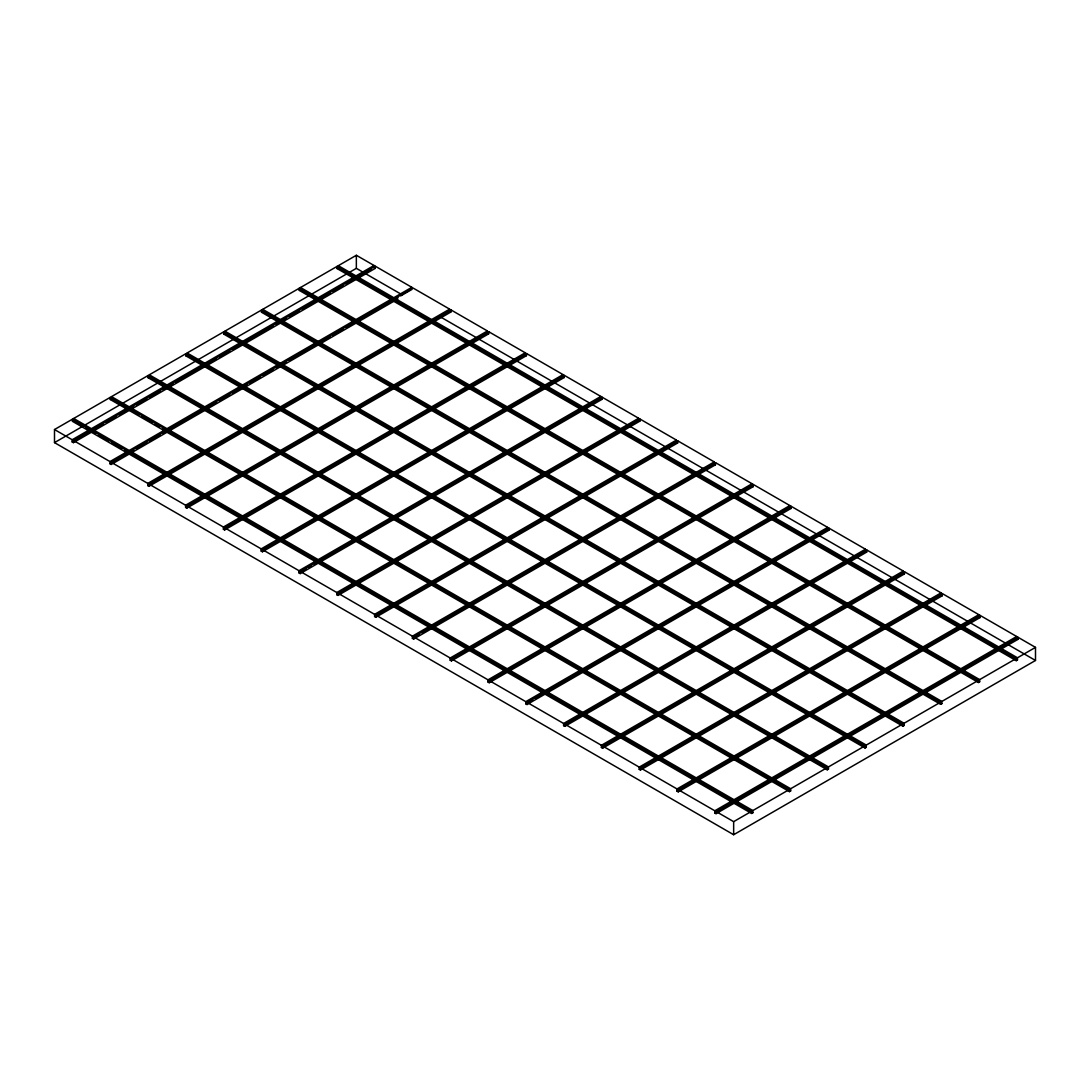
<?xml version="1.0" encoding="UTF-8"?>
<svg xmlns="http://www.w3.org/2000/svg" width="1090" height="1090" viewBox="0 0 1090 1090"><rect width="100%" height="100%" fill="white"/><g stroke="black" fill="none" stroke-linecap="round" stroke-linejoin="round"><path stroke-width="1.5" d="M54.5 429.542L72.471 419.173L90.157 429.378L90.157 431.558L72.185 441.941L72.185 439.76L54.5 429.542L54.5 442.622L733.652 834.722L1035.5 660.458L1035.5 647.378L1017.897 637.214L999.857 647.624L999.857 649.804L1017.474 659.968L1017.474 657.788L1035.5 647.378M82.54 425.74L73.698 420.645L73.698 418.465L110.281 397.346L127.966 407.551L127.966 409.731L119.178 414.8M133.58 406.488L129.192 409.022L111.507 398.817L111.507 396.637L148.077 375.519L165.762 385.724L165.762 387.904L148.077 377.699L148.077 375.519M166.988 387.195L149.303 376.99L149.303 374.81L185.886 353.691L203.558 363.91L203.558 366.077L175.763 382.127M216.488 358.624L204.784 365.368L187.112 355.163L187.112 352.983L223.682 331.864L241.367 342.083L241.367 344.263L232.592 349.331M273.317 325.815L242.593 343.554L224.908 333.336L224.908 331.156L261.491 310.05L279.163 320.256L279.163 322.436L261.491 312.217L261.491 310.05M280.389 321.727L262.717 311.522L262.717 309.342L299.287 288.223L316.972 298.428L316.972 300.608L299.287 290.403L299.287 288.223M318.198 299.9L300.513 289.695L300.513 287.515L337.083 266.396L354.768 276.601L354.768 278.781L337.083 268.576L337.083 266.396M355.994 278.073L338.309 267.868L338.309 265.688L356.348 255.278L374.034 265.483L374.034 267.663L375.26 268.372L375.26 266.192L357.22 276.601L357.22 278.781L393.803 299.9M72.471 419.173L72.471 421.353L73.698 420.645M110.281 397.346L110.281 399.526L111.507 398.817M148.077 377.699L149.303 376.99M185.886 353.691L185.886 355.871L187.112 355.163M223.682 331.864L223.682 334.044L224.908 333.336M261.491 312.217L262.717 311.522M299.287 290.403L300.513 289.695M337.083 268.576L338.309 267.868M54.5 442.622L356.348 268.344L402.019 294.709M72.185 439.76L90.157 429.378M73.698 418.465L91.383 428.67L127.966 407.551M111.507 396.637L129.192 406.843L165.762 385.724M149.303 374.81L166.988 385.015L203.558 363.91M187.112 352.983L204.784 363.202L241.367 342.083M224.908 331.156L242.593 341.374L279.163 320.256M262.717 309.342L280.389 319.547L316.972 298.428M300.513 287.515L318.198 297.72L354.768 276.601M338.309 265.688L355.994 275.893L374.034 265.483M73.412 440.469L91.383 430.087L127.966 451.206L127.966 453.385L109.981 463.754L109.981 461.574L73.412 440.469L73.412 442.635L72.185 441.941M95.539 433.248L92.609 431.558L92.609 429.378L129.192 408.26L165.762 429.378L165.762 431.558L129.192 410.44L129.192 406.843M139.193 414.8L130.418 409.731L130.418 407.551L166.988 386.432L203.558 407.551L203.558 409.731L162.832 433.248M216.488 402.264L204.784 409.022L168.214 387.904L168.214 385.724L204.784 364.619L241.367 385.724L241.367 387.904L232.592 392.972M246.98 384.661L242.593 387.195L206.01 366.077L206.01 363.91L242.593 342.791L279.163 363.91L279.163 366.077L242.593 344.971L242.593 341.374M280.389 365.368L243.819 344.263L243.819 342.083L280.389 320.964L316.972 342.083L316.972 344.263L289.177 360.3M329.902 336.796L318.198 343.554L281.615 322.436L281.615 320.256L318.198 299.137L354.768 320.256L354.768 322.436L318.198 301.317L318.198 297.72M355.994 321.727L319.425 300.608L319.425 298.428L355.994 277.31L392.577 298.428L392.577 300.608L355.994 279.49L355.994 275.893M103.087 424.092L91.383 430.85L85.483 427.444M106.016 422.402L116.262 416.489M136.495 404.799L146.741 398.885M149.671 397.196L159.903 391.283M162.832 389.593L172.847 383.816M219.417 356.934L229.663 351.021M276.247 324.125L286.248 318.348M289.177 316.659L299.409 310.745M302.339 309.056L329.902 293.142M332.832 291.452L343.064 285.539M345.993 283.85L371.254 269.271M73.412 442.635L375.26 268.372M109.981 461.574L127.966 451.206M92.609 429.378L129.192 450.497L165.762 429.378M130.418 407.551L166.988 428.67L203.558 407.551M168.214 385.724L204.784 406.843L241.367 385.724M206.01 363.91L242.593 385.015L279.163 363.91M243.819 342.083L280.389 363.202L316.972 342.083M281.615 320.256L318.198 341.374L354.768 320.256M319.425 298.428L355.994 319.547L392.577 298.428M357.22 276.601L393.803 297.72L411.829 287.31L411.829 289.49L400.739 295.894M109.981 463.754L111.207 464.463L111.207 462.283L129.192 451.914L165.762 473.033L165.762 475.213L129.192 454.094L129.192 450.497M166.988 474.504L130.418 453.385L130.418 451.206L166.988 430.087L203.558 451.206L203.558 453.385L166.988 432.267L166.988 428.67M204.784 452.677L168.214 431.558L168.214 429.378L204.784 408.26L241.367 429.378L241.367 431.558L204.784 410.44L204.784 406.843M242.593 430.85L206.01 409.731L206.01 407.551L242.593 386.432L279.163 407.551L279.163 409.731L242.593 388.612L242.593 385.015M280.389 409.022L243.819 387.904L243.819 385.724L280.389 364.619L316.972 385.724L316.972 387.904L280.389 366.785L280.389 363.202M318.198 387.195L281.615 366.077L281.615 363.91L318.198 342.791L354.768 363.91L354.768 366.077L318.198 344.971L318.198 341.374M355.994 365.368L319.425 344.263L319.425 342.083L355.994 320.964L392.577 342.083L392.577 344.263L355.994 323.144L355.994 319.547M393.803 343.554L357.22 322.436L357.22 320.256L393.803 299.137L430.373 320.256L430.373 322.436L393.803 301.317L393.803 297.72M431.599 321.727L395.03 300.608L395.03 298.428L413.056 288.019L449.639 309.138L449.639 311.318L147.79 485.581L147.79 483.401L111.207 462.283M133.58 450.143L129.192 452.677L124.791 450.143M136.495 448.453L146.741 442.54M149.671 440.851L159.903 434.937M219.417 400.575L229.663 394.662M249.91 382.971L260.142 377.058M263.072 375.369L273.317 369.456M276.247 367.766L286.248 361.989M332.832 335.107L343.064 329.194M345.993 327.504L397.959 297.502M111.207 464.463L397.796 299.001M147.79 483.401L165.762 473.033M130.418 451.206L166.988 472.324L203.558 451.206M168.214 429.378L204.784 450.497L241.367 429.378M206.01 407.551L242.593 428.67L279.163 407.551M243.819 385.724L280.389 406.843L316.972 385.724M281.615 363.91L318.198 385.015L354.768 363.91M319.425 342.083L355.994 363.202L392.577 342.083M357.22 320.256L393.803 341.374L430.373 320.256M395.03 298.428L431.599 319.547L449.639 309.138M149.017 484.11L166.988 473.741L203.558 494.846L203.558 497.026L185.586 507.409L185.586 505.229L149.017 484.11L149.017 486.29L147.79 485.581M507.204 365.368L470.635 344.263L470.635 342.083L488.661 331.673L488.661 333.853L487.434 333.145L204.784 496.318L168.214 475.213L168.214 473.033L204.784 451.914L241.367 473.033L241.367 475.213L204.784 454.094L204.784 450.497M242.593 474.504L206.01 453.385L206.01 451.206L242.593 430.087L279.163 451.206L279.163 453.385L242.593 432.267L242.593 428.67M280.389 452.677L243.819 431.558L243.819 429.378L280.389 408.26L316.972 429.378L316.972 431.558L280.389 410.44L280.389 406.843M318.198 430.85L281.615 409.731L281.615 407.551L318.198 386.432L354.768 407.551L354.768 409.731L318.198 388.612L318.198 385.015M355.994 409.022L319.425 387.904L319.425 385.724L355.994 364.619L392.577 385.724L392.577 387.904L355.994 366.785L355.994 363.202M393.803 387.195L357.22 366.077L357.22 363.91L393.803 342.791L430.373 363.91L430.373 366.077L393.803 344.971L393.803 341.374M431.599 365.368L395.03 344.263L395.03 342.083L431.599 320.964L468.182 342.083L468.182 344.263L431.599 323.144L431.599 319.547M469.409 343.554L432.825 322.436L432.825 320.256L450.865 309.846L487.434 330.965L487.434 333.145M149.017 486.29L450.865 312.026L450.865 309.846M185.586 505.229L203.558 494.846M168.214 473.033L204.784 494.151L241.367 473.033M206.01 451.206L242.593 472.324L279.163 451.206M243.819 429.378L280.389 450.497L316.972 429.378M281.615 407.551L318.198 428.67L354.768 407.551M319.425 385.724L355.994 406.843L392.577 385.724M357.22 363.91L393.803 385.015L430.373 363.91M395.03 342.083L431.599 363.202L468.182 342.083M432.825 320.256L469.409 341.374L487.434 330.965M186.812 505.937L204.784 495.555L241.367 516.674L241.367 518.854L223.396 529.236L223.396 527.056L186.812 505.937L186.812 508.117L185.586 507.409M545.014 387.195L508.431 366.077L508.431 363.91L526.47 353.487L526.47 355.667L525.244 354.959L242.593 518.145L206.01 497.026L206.01 494.846L242.593 473.741L279.163 494.846L279.163 497.026L242.593 475.908L242.593 472.324M280.389 496.318L243.819 475.213L243.819 473.033L280.389 451.914L316.972 473.033L316.972 475.213L280.389 454.094L280.389 450.497M318.198 474.504L281.615 453.385L281.615 451.206L318.198 430.087L354.768 451.206L354.768 453.385L318.198 432.267L318.198 428.67M355.994 452.677L319.425 431.558L319.425 429.378L355.994 408.26L392.577 429.378L392.577 431.558L355.994 410.44L355.994 406.843M393.803 430.85L357.22 409.731L357.22 407.551L393.803 386.432L430.373 407.551L430.373 409.731L393.803 388.612L393.803 385.015M431.599 409.022L395.03 387.904L395.03 385.724L431.599 364.619L468.182 385.724L468.182 387.904L431.599 366.785L431.599 363.202M469.409 387.195L432.825 366.077L432.825 363.91L469.409 342.791L505.978 363.91L505.978 366.077L469.409 344.971L469.409 341.374M186.812 508.117L488.661 333.853M223.396 527.056L241.367 516.674M206.01 494.846L242.593 515.965L279.163 494.846M243.819 473.033L280.389 494.151L316.972 473.033M281.615 451.206L318.198 472.324L354.768 451.206M319.425 429.378L355.994 450.497L392.577 429.378M357.22 407.551L393.803 428.67L430.373 407.551M395.03 385.724L431.599 406.843L468.182 385.724M432.825 363.91L469.409 385.015L505.978 363.91M470.635 342.083L507.204 363.202L525.244 352.792L525.244 354.959M223.396 529.236L224.622 529.944L224.622 527.764L242.593 517.382L279.163 538.501L279.163 540.681L242.593 519.562L242.593 515.965M280.389 539.972L243.819 518.854L243.819 516.674L280.389 495.555L316.972 516.674L316.972 518.854L280.389 497.735L280.389 494.151M318.198 518.145L281.615 497.026L281.615 494.846L318.198 473.741L354.768 494.846L354.768 497.026L318.198 475.908L318.198 472.324M355.994 496.318L319.425 475.213L319.425 473.033L355.994 451.914L392.577 473.033L392.577 475.213L355.994 454.094L355.994 450.497M393.803 474.504L357.22 453.385L357.22 451.206L393.803 430.087L430.373 451.206L430.373 453.385L393.803 432.267L393.803 428.67M431.599 452.677L395.03 431.558L395.03 429.378L431.599 408.26L468.182 429.378L468.182 431.558L431.599 410.44L431.599 406.843M469.409 430.85L432.825 409.731L432.825 407.551L469.409 386.432L505.978 407.551L505.978 409.731L469.409 388.612L469.409 385.015M507.204 409.022L470.635 387.904L470.635 385.724L507.204 364.619L543.787 385.724L543.787 387.904L507.204 366.785L507.204 363.202M224.622 529.944L526.47 355.667M224.622 527.764L261.191 548.883L279.163 538.501M243.819 516.674L280.389 537.792L316.972 516.674M281.615 494.846L318.198 515.965L354.768 494.846M319.425 473.033L355.994 494.151L392.577 473.033M357.22 451.206L393.803 472.324L430.373 451.206M395.03 429.378L431.599 450.497L468.182 429.378M432.825 407.551L469.409 428.67L505.978 407.551M470.635 385.724L507.204 406.843L543.787 385.724M508.431 363.91L545.014 385.015L563.039 374.606L563.039 376.786L261.191 551.063L261.191 548.883M261.191 551.063L262.418 551.772L262.418 549.592L280.389 539.209L316.972 560.328L316.972 562.508L280.389 541.389L280.389 537.792M318.198 561.8L281.615 540.681L281.615 538.501L318.198 517.382L354.768 538.501L354.768 540.681L318.198 519.562L318.198 515.965M355.994 539.972L319.425 518.854L319.425 516.674L355.994 495.555L392.577 516.674L392.577 518.854L355.994 497.735L355.994 494.151M393.803 518.145L357.22 497.026L357.22 494.846L393.803 473.741L430.373 494.846L430.373 497.026L393.803 475.908L393.803 472.324M431.599 496.318L395.03 475.213L395.03 473.033L431.599 451.914L468.182 473.033L468.182 475.213L431.599 454.094L431.599 450.497M469.409 474.504L432.825 453.385L432.825 451.206L469.409 430.087L505.978 451.206L505.978 453.385L469.409 432.267L469.409 428.67M507.204 452.677L470.635 431.558L470.635 429.378L507.204 408.26L543.787 429.378L543.787 431.558L507.204 410.44L507.204 406.843M545.014 430.85L508.431 409.731L508.431 407.551L545.014 386.432L581.583 407.551L581.583 409.731L545.014 388.612L545.014 385.015M582.809 409.022L546.24 387.904L546.24 385.724L564.266 375.314L600.835 396.433L600.835 398.613L314.206 564.102M262.418 551.772L564.266 377.494L564.266 375.314M262.418 549.592L299.001 570.71L316.972 560.328M281.615 538.501L318.198 559.62L354.768 538.501M319.425 516.674L355.994 537.792L392.577 516.674M357.22 494.846L393.803 515.965L430.373 494.846M395.03 473.033L431.599 494.151L468.182 473.033M432.825 451.206L469.409 472.324L505.978 451.206M470.635 429.378L507.204 450.497L543.787 429.378M508.431 407.551L545.014 428.67L581.583 407.551M546.24 385.724L582.809 406.843L600.835 396.433M300.227 571.419L318.198 561.037L354.768 582.155L354.768 584.335L336.796 594.704L336.796 592.524L300.227 571.419L300.227 573.585L299.001 572.877L299.001 570.71M658.415 452.677L621.845 431.558L621.845 429.378L639.871 418.969L639.871 421.149L638.645 420.44L355.994 583.627L319.425 562.508L319.425 560.328L355.994 539.209L392.577 560.328L392.577 562.508L355.994 541.389L355.994 537.792M393.803 561.8L357.22 540.681L357.22 538.501L393.803 517.382L430.373 538.501L430.373 540.681L393.803 519.562L393.803 515.965M431.599 539.972L395.03 518.854L395.03 516.674L431.599 495.555L468.182 516.674L468.182 518.854L431.599 497.735L431.599 494.151M469.409 518.145L432.825 497.026L432.825 494.846L469.409 473.741L505.978 494.846L505.978 497.026L469.409 475.908L469.409 472.324M507.204 496.318L470.635 475.213L470.635 473.033L507.204 451.914L543.787 473.033L543.787 475.213L507.204 454.094L507.204 450.497M545.014 474.504L508.431 453.385L508.431 451.206L545.014 430.087L581.583 451.206L581.583 453.385L545.014 432.267L545.014 428.67M582.809 452.677L546.24 431.558L546.24 429.378L582.809 408.26L619.393 429.378L619.393 431.558L582.809 410.44L582.809 406.843M620.619 430.85L584.036 409.731L584.036 407.551L602.062 397.142L638.645 418.26L638.645 420.44M299.001 572.877L305.909 568.898M308.674 567.291L311.44 565.696M300.227 573.585L602.062 399.322L602.062 397.142M336.796 592.524L354.768 582.155M319.425 560.328L355.994 581.447L392.577 560.328M357.22 538.501L393.803 559.62L430.373 538.501M395.03 516.674L431.599 537.792L468.182 516.674M432.825 494.846L469.409 515.965L505.978 494.846M470.635 473.033L507.204 494.151L543.787 473.033M508.431 451.206L545.014 472.324L581.583 451.206M546.24 429.378L582.809 450.497L619.393 429.378M584.036 407.551L620.619 428.67L638.645 418.26M336.796 594.704L338.023 595.413L338.023 593.232L355.994 582.864L392.577 603.983L392.577 606.149L355.994 585.044L355.994 581.447M393.803 605.441L357.22 584.335L357.22 582.155L393.803 561.037L430.373 582.155L430.373 584.335L393.803 563.217L393.803 559.62M431.599 583.627L395.03 562.508L395.03 560.328L431.599 539.209L468.182 560.328L468.182 562.508L431.599 541.389L431.599 537.792M469.409 561.8L432.825 540.681L432.825 538.501L469.409 517.382L505.978 538.501L505.978 540.681L469.409 519.562L469.409 515.965M507.204 539.972L470.635 518.854L470.635 516.674L507.204 495.555L543.787 516.674L543.787 518.854L507.204 497.735L507.204 494.151M545.014 518.145L508.431 497.026L508.431 494.846L545.014 473.741L581.583 494.846L581.583 497.026L545.014 475.908L545.014 472.324M582.809 496.318L546.24 475.213L546.24 473.033L582.809 451.914L619.393 473.033L619.393 475.213L582.809 454.094L582.809 450.497M620.619 474.504L584.036 453.385L584.036 451.206L620.619 430.087L657.188 451.206L657.188 453.385L620.619 432.267L620.619 428.67M338.023 595.413L639.871 421.149M338.023 593.232L374.606 614.351L392.577 603.983M357.22 582.155L393.803 603.274L430.373 582.155M395.03 560.328L431.599 581.447L468.182 560.328M432.825 538.501L469.409 559.62L505.978 538.501M470.635 516.674L507.204 537.792L543.787 516.674M508.431 494.846L545.014 515.965L581.583 494.846M546.24 473.033L582.809 494.151L619.393 473.033M584.036 451.206L620.619 472.324L657.188 451.206M621.845 429.378L658.415 450.497L676.44 440.088L676.44 442.268L374.606 616.531L374.606 614.351M374.606 616.531L375.832 617.24L375.832 615.06L393.803 604.691L430.373 625.796L430.373 627.976L393.803 606.857L393.803 603.274M431.599 627.268L395.03 606.149L395.03 603.983L431.599 582.864L468.182 603.983L468.182 606.149L431.599 585.044L431.599 581.447M469.409 605.441L432.825 584.335L432.825 582.155L469.409 561.037L505.978 582.155L505.978 584.335L469.409 563.217L469.409 559.62M507.204 583.627L470.635 562.508L470.635 560.328L507.204 539.209L543.787 560.328L543.787 562.508L507.204 541.389L507.204 537.792M545.014 561.8L508.431 540.681L508.431 538.501L545.014 517.382L581.583 538.501L581.583 540.681L545.014 519.562L545.014 515.965M582.809 539.972L546.24 518.854L546.24 516.674L582.809 495.555L619.393 516.674L619.393 518.854L582.809 497.735L582.809 494.151M620.619 518.145L584.036 497.026L584.036 494.846L620.619 473.741L657.188 494.846L657.188 497.026L620.619 475.908L620.619 472.324M658.415 496.318L621.845 475.213L621.845 473.033L658.415 451.914L694.984 473.033L694.984 475.213L658.415 454.094L658.415 450.497M696.21 474.504L659.641 453.385L659.641 451.206L677.667 440.796L714.25 461.915L714.25 464.095L422.075 632.772M375.832 617.24L677.667 442.976L677.667 440.796M375.832 615.06L412.401 636.179L430.373 625.796M395.03 603.983L431.599 625.088L468.182 603.983M432.825 582.155L469.409 603.274L505.978 582.155M470.635 560.328L507.204 581.447L543.787 560.328M508.431 538.501L545.014 559.62L581.583 538.501M546.24 516.674L582.809 537.792L619.393 516.674M584.036 494.846L620.619 515.965L657.188 494.846M621.845 473.033L658.415 494.151L694.984 473.033M659.641 451.206L696.21 472.324L714.25 461.915M413.628 636.887L431.599 626.505L468.182 647.624L450.197 658.006L413.628 636.887L413.628 639.067L412.401 638.359L412.401 636.179M771.815 518.145L735.246 497.026L735.246 494.846L753.272 484.437L753.272 486.617L752.046 485.908L469.409 649.095L432.825 627.976L432.825 625.796L469.409 604.691L505.978 625.796L505.978 627.976L469.409 606.857L469.409 603.274M507.204 627.268L470.635 606.149L470.635 603.983L507.204 582.864L543.787 603.983L543.787 606.149L507.204 585.044L507.204 581.447M545.014 605.441L508.431 584.335L508.431 582.155L545.014 561.037L581.583 582.155L581.583 584.335L545.014 563.217L545.014 559.62M582.809 583.627L546.24 562.508L546.24 560.328L582.809 539.209L619.393 560.328L619.393 562.508L582.809 541.389L582.809 537.792M620.619 561.8L584.036 540.681L584.036 538.501L620.619 517.382L657.188 538.501L657.188 540.681L620.619 519.562L620.619 515.965M658.415 539.972L621.845 518.854L621.845 516.674L658.415 495.555L694.984 516.674L694.984 518.854L658.415 497.735L658.415 494.151M696.21 518.145L659.641 497.026L659.641 494.846L696.21 473.741L732.793 494.846L732.793 497.026L696.21 475.908L696.21 472.324M734.02 496.318L697.437 475.213L697.437 473.033L715.476 462.623L752.046 483.728L752.046 485.908M412.401 638.359L419.309 634.366M413.628 639.067L715.476 464.79L715.476 462.623M432.825 625.796L469.409 646.915L505.978 625.796M470.635 603.983L507.204 625.088L543.787 603.983M508.431 582.155L545.014 603.274L581.583 582.155M546.24 560.328L582.809 581.447L619.393 560.328M584.036 538.501L620.619 559.62L657.188 538.501M621.845 516.674L658.415 537.792L694.984 516.674M659.641 494.846L696.21 515.965L732.793 494.846M697.437 473.033L734.02 494.151L752.046 483.728M450.197 658.006L450.197 660.186L451.423 660.894L451.423 658.714L469.409 648.332L505.978 669.451L505.978 671.631L469.409 650.512L469.409 646.915M507.204 670.922L470.635 649.804L470.635 647.624L507.204 626.505L543.787 647.624L543.787 649.804L507.204 628.685L507.204 625.088M545.014 649.095L508.431 627.976L508.431 625.796L545.014 604.691L581.583 625.796L581.583 627.976L545.014 606.857L545.014 603.274M582.809 627.268L546.24 606.149L546.24 603.983L582.809 582.864L619.393 603.983L619.393 606.149L582.809 585.044L582.809 581.447M620.619 605.441L584.036 584.335L584.036 582.155L620.619 561.037L657.188 582.155L657.188 584.335L620.619 563.217L620.619 559.62M658.415 583.627L621.845 562.508L621.845 560.328L658.415 539.209L694.984 560.328L694.984 562.508L658.415 541.389L658.415 537.792M696.21 561.8L659.641 540.681L659.641 538.501L696.21 517.382L732.793 538.501L732.793 540.681L696.21 519.562L696.21 515.965M734.02 539.972L697.437 518.854L697.437 516.674L734.02 495.555L770.589 516.674L770.589 518.854L734.02 497.735L734.02 494.151M450.197 660.186L468.182 649.804L431.599 628.685L431.599 625.088M451.423 660.894L753.272 486.617M451.423 658.714L488.007 679.833L505.978 669.451M470.635 647.624L507.204 668.742L543.787 647.624M508.431 625.796L545.014 646.915L581.583 625.796M546.24 603.983L582.809 625.088L619.393 603.983M584.036 582.155L620.619 603.274L657.188 582.155M621.845 560.328L658.415 581.447L694.984 560.328M659.641 538.501L696.21 559.62L732.793 538.501M697.437 516.674L734.02 537.792L770.589 516.674M735.246 494.846L771.815 515.965L789.855 505.556L789.855 507.736L488.007 682.013L488.007 679.833M488.007 682.013L489.233 682.721L489.233 680.542L507.204 670.159L543.787 691.278L543.787 693.458L827.651 529.563L828.877 530.271L828.877 528.091L810.851 538.501L810.851 540.681L847.421 561.8M545.014 692.75L508.431 671.631L508.431 669.451L545.014 648.332L581.583 669.451L581.583 671.631L545.014 650.512L545.014 646.915M582.809 670.922L546.24 649.804L546.24 647.624L582.809 626.505L619.393 647.624L619.393 649.804L582.809 628.685L582.809 625.088M620.619 649.095L584.036 627.976L584.036 625.796L620.619 604.691L657.188 625.796L657.188 627.976L620.619 606.857L620.619 603.274M658.415 627.268L621.845 606.149L621.845 603.983L658.415 582.864L694.984 603.983L694.984 606.149L658.415 585.044L658.415 581.447M696.21 605.441L659.641 584.335L659.641 582.155L696.21 561.037L732.793 582.155L732.793 584.335L696.21 563.217L696.21 559.62M734.02 583.627L697.437 562.508L697.437 560.328L734.02 539.209L770.589 560.328L770.589 562.508L734.02 541.389L734.02 537.792M771.815 561.8L735.246 540.681L735.246 538.501L771.815 517.382L808.399 538.501L808.399 540.681L771.815 519.562L771.815 515.965M809.625 539.972L773.042 518.854L773.042 516.674L791.081 506.264L827.651 527.383L827.651 529.563M489.233 682.721L791.081 508.444L791.081 506.264M489.233 680.542L525.802 701.66L543.787 691.278M508.431 669.451L545.014 690.569L581.583 669.451M546.24 647.624L582.809 668.742L619.393 647.624M584.036 625.796L620.619 646.915L657.188 625.796M621.845 603.983L658.415 625.088L694.984 603.983M659.641 582.155L696.21 603.274L732.793 582.155M697.437 560.328L734.02 581.447L770.589 560.328M735.246 538.501L771.815 559.62L808.399 538.501M773.042 516.674L809.625 537.792L827.651 527.383M525.802 701.66L525.802 703.827L527.029 704.535L527.029 702.355L545.014 691.986L581.583 713.105L581.583 715.285L865.46 551.39L866.686 552.099L866.686 549.919L848.647 560.328L848.647 562.508L885.23 583.627M582.809 714.577L546.24 693.458L546.24 691.278L582.809 670.159L619.393 691.278L619.393 693.458L582.809 672.339L582.809 668.742M620.619 692.75L584.036 671.631L584.036 669.451L620.619 648.332L657.188 669.451L657.188 671.631L620.619 650.512L620.619 646.915M658.415 670.922L621.845 649.804L621.845 647.624L658.415 626.505L694.984 647.624L694.984 649.804L658.415 628.685L658.415 625.088M696.21 649.095L659.641 627.976L659.641 625.796L696.21 604.691L732.793 625.796L732.793 627.976L696.21 606.857L696.21 603.274M734.02 627.268L697.437 606.149L697.437 603.983L734.02 582.864L770.589 603.983L770.589 606.149L734.02 585.044L734.02 581.447M771.815 605.441L735.246 584.335L735.246 582.155L771.815 561.037L808.399 582.155L808.399 584.335L771.815 563.217L771.815 559.62M809.625 583.627L773.042 562.508L773.042 560.328L809.625 539.209L846.194 560.328L846.194 562.508L809.625 541.389L809.625 537.792M525.802 703.827L532.724 699.835M535.49 698.24L542.398 694.248M527.029 704.535L828.877 530.271M527.029 702.355L563.612 723.474L581.583 713.105M546.24 691.278L582.809 712.397L619.393 691.278M584.036 669.451L620.619 690.569L657.188 669.451M621.845 647.624L658.415 668.742L694.984 647.624M659.641 625.796L696.21 646.915L732.793 625.796M697.437 603.983L734.02 625.088L770.589 603.983M735.246 582.155L771.815 603.274L808.399 582.155M773.042 560.328L809.625 581.447L846.194 560.328M810.851 538.501L847.421 559.62L865.46 549.21L865.46 551.39M563.612 723.474L563.612 725.654L564.838 726.362L564.838 724.182L582.809 713.814L619.393 734.919L619.393 737.099L582.809 715.994L582.809 712.397M620.619 736.39L584.036 715.285L584.036 713.105L620.619 691.986L657.188 713.105L657.188 715.285L620.619 694.167L620.619 690.569M658.415 714.577L621.845 693.458L621.845 691.278L658.415 670.159L694.984 691.278L694.984 693.458L658.415 672.339L658.415 668.742M696.21 692.75L659.641 671.631L659.641 669.451L696.21 648.332L732.793 669.451L732.793 671.631L696.21 650.512L696.21 646.915M734.02 670.922L697.437 649.804L697.437 647.624L734.02 626.505L770.589 647.624L770.589 649.804L734.02 628.685L734.02 625.088M771.815 649.095L735.246 627.976L735.246 625.796L771.815 604.691L808.399 625.796L808.399 627.976L771.815 606.857L771.815 603.274M809.625 627.268L773.042 606.149L773.042 603.983L809.625 582.864L846.194 603.983L846.194 606.149L809.625 585.044L809.625 581.447M847.421 605.441L810.851 584.335L810.851 582.155L847.421 561.037L884.004 582.155L884.004 584.335L847.421 563.217L847.421 559.62M563.612 725.654L580.207 716.075M564.838 726.362L866.686 552.099M564.838 724.182L601.408 745.301L619.393 734.919M584.036 713.105L620.619 734.224L657.188 713.105M621.845 691.278L658.415 712.397L694.984 691.278M659.641 669.451L696.21 690.569L732.793 669.451M697.437 647.624L734.02 668.742L770.589 647.624M735.246 625.796L771.815 646.915L808.399 625.796M773.042 603.983L809.625 625.088L846.194 603.983M810.851 582.155L847.421 603.274L884.004 582.155M848.647 560.328L885.23 581.447L903.256 571.037L903.256 573.217L601.408 747.481L601.408 745.301M601.408 747.481L602.634 748.19L602.634 746.01L620.619 735.627L657.188 756.746L657.188 758.926L941.065 595.031L942.291 595.74L942.291 593.573L924.252 603.983L924.252 606.149L960.835 627.268M658.415 758.218L621.845 737.099L621.845 734.919L658.415 713.814L694.984 734.919L694.984 737.099L658.415 715.994L658.415 712.397M696.21 736.39L659.641 715.285L659.641 713.105L696.21 691.986L732.793 713.105L732.793 715.285L696.21 694.167L696.21 690.569M734.02 714.577L697.437 693.458L697.437 691.278L734.02 670.159L770.589 691.278L770.589 693.458L734.02 672.339L734.02 668.742M771.815 692.75L735.246 671.631L735.246 669.451L771.815 648.332L808.399 669.451L808.399 671.631L771.815 650.512L771.815 646.915M809.625 670.922L773.042 649.804L773.042 647.624L809.625 626.505L846.194 647.624L846.194 649.804L809.625 628.685L809.625 625.088M847.421 649.095L810.851 627.976L810.851 625.796L847.421 604.691L884.004 625.796L884.004 627.976L847.421 606.857L847.421 603.274M885.23 627.268L848.647 606.149L848.647 603.983L885.23 582.864L921.799 603.983L921.799 606.149L885.23 585.044L885.23 581.447M923.026 605.441L886.456 584.335L886.456 582.155L904.482 571.746L941.065 592.865L941.065 595.031M602.634 748.19L904.482 573.926L904.482 571.746M602.634 746.01L639.217 767.128L657.188 756.746M621.845 734.919L658.415 756.038L694.984 734.919M659.641 713.105L696.21 734.224L732.793 713.105M697.437 691.278L734.02 712.397L770.589 691.278M735.246 669.451L771.815 690.569L808.399 669.451M773.042 647.624L809.625 668.742L846.194 647.624M810.851 625.796L847.421 646.915L884.004 625.796M848.647 603.983L885.23 625.088L921.799 603.983M886.456 582.155L923.026 603.274L941.065 592.865M639.217 767.128L639.217 769.308L640.443 770.017L640.443 767.837L658.415 757.455L694.984 778.573L694.984 780.753L978.861 616.858L980.087 617.567L980.087 615.387L962.061 625.796L962.061 627.976L998.631 649.095M696.21 780.045L659.641 758.926L659.641 756.746L696.21 735.627L732.793 756.746L732.793 758.926L696.21 737.807L696.21 734.224M734.02 758.218L697.437 737.099L697.437 734.919L734.02 713.814L770.589 734.919L770.589 737.099L734.02 715.994L734.02 712.397M771.815 736.39L735.246 715.285L735.246 713.105L771.815 691.986L808.399 713.105L808.399 715.285L771.815 694.167L771.815 690.569M809.625 714.577L773.042 693.458L773.042 691.278L809.625 670.159L846.194 691.278L846.194 693.458L809.625 672.339L809.625 668.742M847.421 692.75L810.851 671.631L810.851 669.451L847.421 648.332L884.004 669.451L884.004 671.631L847.421 650.512L847.421 646.915M885.23 670.922L848.647 649.804L848.647 647.624L885.23 626.505L921.799 647.624L921.799 649.804L885.23 628.685L885.23 625.088M923.026 649.095L886.456 627.976L886.456 625.796L923.026 604.691L959.609 625.796L959.609 627.976L923.026 606.857L923.026 603.274M639.217 769.308L655.812 759.73M640.443 770.017L942.291 595.74M640.443 767.837L677.013 788.956L694.984 778.573M659.641 756.746L696.21 777.865L732.793 756.746M697.437 734.919L734.02 756.038L770.589 734.919M735.246 713.105L771.815 734.224L808.399 713.105M773.042 691.278L809.625 712.397L846.194 691.278M810.851 669.451L847.421 690.569L884.004 669.451M848.647 647.624L885.23 668.742L921.799 647.624M886.456 625.796L923.026 646.915L959.609 625.796M924.252 603.983L960.835 625.088L978.861 614.678L978.861 616.858M677.013 788.956L677.013 791.136L678.239 791.844L678.239 789.664L696.21 779.282L732.793 800.401L732.793 802.581L696.21 781.462L696.21 777.865M734.02 801.872L697.437 780.753L697.437 778.573L734.02 757.455L770.589 778.573L770.589 780.753L734.02 759.635L734.02 756.038M771.815 780.045L735.246 758.926L735.246 756.746L771.815 735.627L808.399 756.746L808.399 758.926L771.815 737.807L771.815 734.224M809.625 758.218L773.042 737.099L773.042 734.919L809.625 713.814L846.194 734.919L846.194 737.099L809.625 715.994L809.625 712.397M847.421 736.39L810.851 715.285L810.851 713.105L847.421 691.986L884.004 713.105L884.004 715.285L847.421 694.167L847.421 690.569M885.23 714.577L848.647 693.458L848.647 691.278L885.23 670.159L921.799 691.278L921.799 693.458L885.23 672.339L885.23 668.742M923.026 692.75L886.456 671.631L886.456 669.451L923.026 648.332L959.609 669.451L959.609 671.631L923.026 650.512L923.026 646.915M960.835 670.922L924.252 649.804L924.252 647.624L960.835 626.505L997.404 647.624L997.404 649.804L960.835 628.685L960.835 625.088M677.013 791.136L693.608 781.557M678.239 791.844L980.087 617.567M678.239 789.664L714.822 810.783L732.793 800.401M697.437 778.573L734.02 799.692L770.589 778.573M735.246 756.746L771.815 777.865L808.399 756.746M773.042 734.919L809.625 756.038L846.194 734.919M810.851 713.105L847.421 734.224L884.004 713.105M848.647 691.278L885.23 712.397L921.799 691.278M886.456 669.451L923.026 690.569L959.609 669.451M924.252 647.624L960.835 668.742L997.404 647.624M962.061 625.796L998.631 646.915L1016.67 636.506L1016.67 638.686L714.822 812.949L714.822 810.783M714.822 812.949L716.048 813.658L716.048 811.491L734.02 801.109L751.623 811.273L751.623 813.453L752.849 812.745L752.849 810.565L789.433 789.446L789.433 791.626L790.659 790.918L790.659 788.738L827.228 767.619L827.228 769.799L828.454 769.09L828.454 766.924L865.038 745.805L865.038 747.985L866.264 747.277L866.264 745.097L902.833 723.978L902.833 726.158L904.06 725.45L904.06 723.27L940.643 702.151L940.643 704.331L941.869 703.622L941.869 701.442L978.439 680.323L978.439 682.504L979.665 681.795L979.665 679.615L1016.248 658.496L1016.248 660.676L1017.474 659.968M752.849 812.745L735.246 802.581L735.246 800.401L771.815 779.282L789.433 789.446M790.659 790.918L773.042 780.753L773.042 778.573L809.625 757.455L827.228 767.619M828.454 769.09L810.851 758.926L810.851 756.746L847.421 735.627L865.038 745.805M866.264 747.277L848.647 737.099L848.647 734.919L885.23 713.814L902.833 723.978M904.06 725.45L886.456 715.285L886.456 713.105L923.026 691.986L940.643 702.151M941.869 703.622L924.252 693.458L924.252 691.278L960.835 670.159L978.439 680.323M979.665 681.795L962.061 671.631L962.061 669.451L998.631 648.332L1016.248 658.496M716.048 813.658L1017.897 639.394L1017.897 637.214M716.048 811.491L733.652 821.656L751.623 811.273M375.26 266.192L411.829 287.31M488.661 331.673L525.244 352.792M526.47 353.487L563.039 374.606M639.871 418.969L676.44 440.088M753.272 484.437L789.855 505.556M828.877 528.091L865.46 549.21M866.686 549.919L903.256 571.037M942.291 593.573L978.861 614.678M980.087 615.387L1016.67 636.506M449.639 311.318L450.865 312.026M563.039 376.786L564.266 377.494M600.835 398.613L602.062 399.322M676.44 442.268L677.667 442.976M714.25 464.095L715.476 464.79M789.855 507.736L791.081 508.444M903.256 573.217L904.482 573.926M1016.67 638.686L1017.897 639.394M440.319 316.836L1035.5 660.458M999.857 647.624L1017.474 657.788M1016.248 660.676L998.631 650.512L998.631 646.915M962.061 669.451L979.665 679.615M978.439 682.504L960.835 672.339L960.835 668.742M924.252 691.278L941.869 701.442M316.972 344.263L280.389 323.144L280.389 319.547M940.643 704.331L923.026 694.167L923.026 690.569M886.456 713.105L904.06 723.27M223.682 334.044L241.367 344.263M902.833 726.158L885.23 715.994L885.23 712.397M848.647 734.919L866.264 745.097M185.886 355.871L203.558 366.077M241.367 387.904L204.784 366.785L204.784 363.202M865.038 747.985L847.421 737.807L847.421 734.224M810.851 756.746L828.454 766.924M203.558 409.731L166.988 388.612L166.988 385.015M827.228 769.799L809.625 759.635L809.625 756.038M773.042 778.573L790.659 788.738M142.122 416.489L152.355 422.402M155.284 424.092L159.671 426.626M162.601 428.316L166.988 430.85M110.281 399.526L127.966 409.731M789.433 791.626L771.815 781.462L771.815 777.865M735.246 800.401L752.849 810.565M98.468 434.937L108.7 440.851M111.63 442.54L121.876 448.453M72.471 421.353L90.157 431.558M127.966 453.385L91.383 432.267L91.383 428.67M203.558 497.026L166.988 475.908L166.988 472.324M241.367 518.854L204.784 497.735L204.784 494.151M354.768 584.335L318.198 563.217L318.198 559.62M543.787 693.458L507.204 672.339L507.204 668.742M581.583 715.285L545.014 694.167L545.014 690.569M657.188 758.926L620.619 737.807L620.619 734.224M694.984 780.753L658.415 759.635L658.415 756.038M751.623 813.453L734.02 803.289L734.02 799.692M733.652 821.656L733.652 834.722M356.348 255.278L356.348 268.344"/></g></svg>
